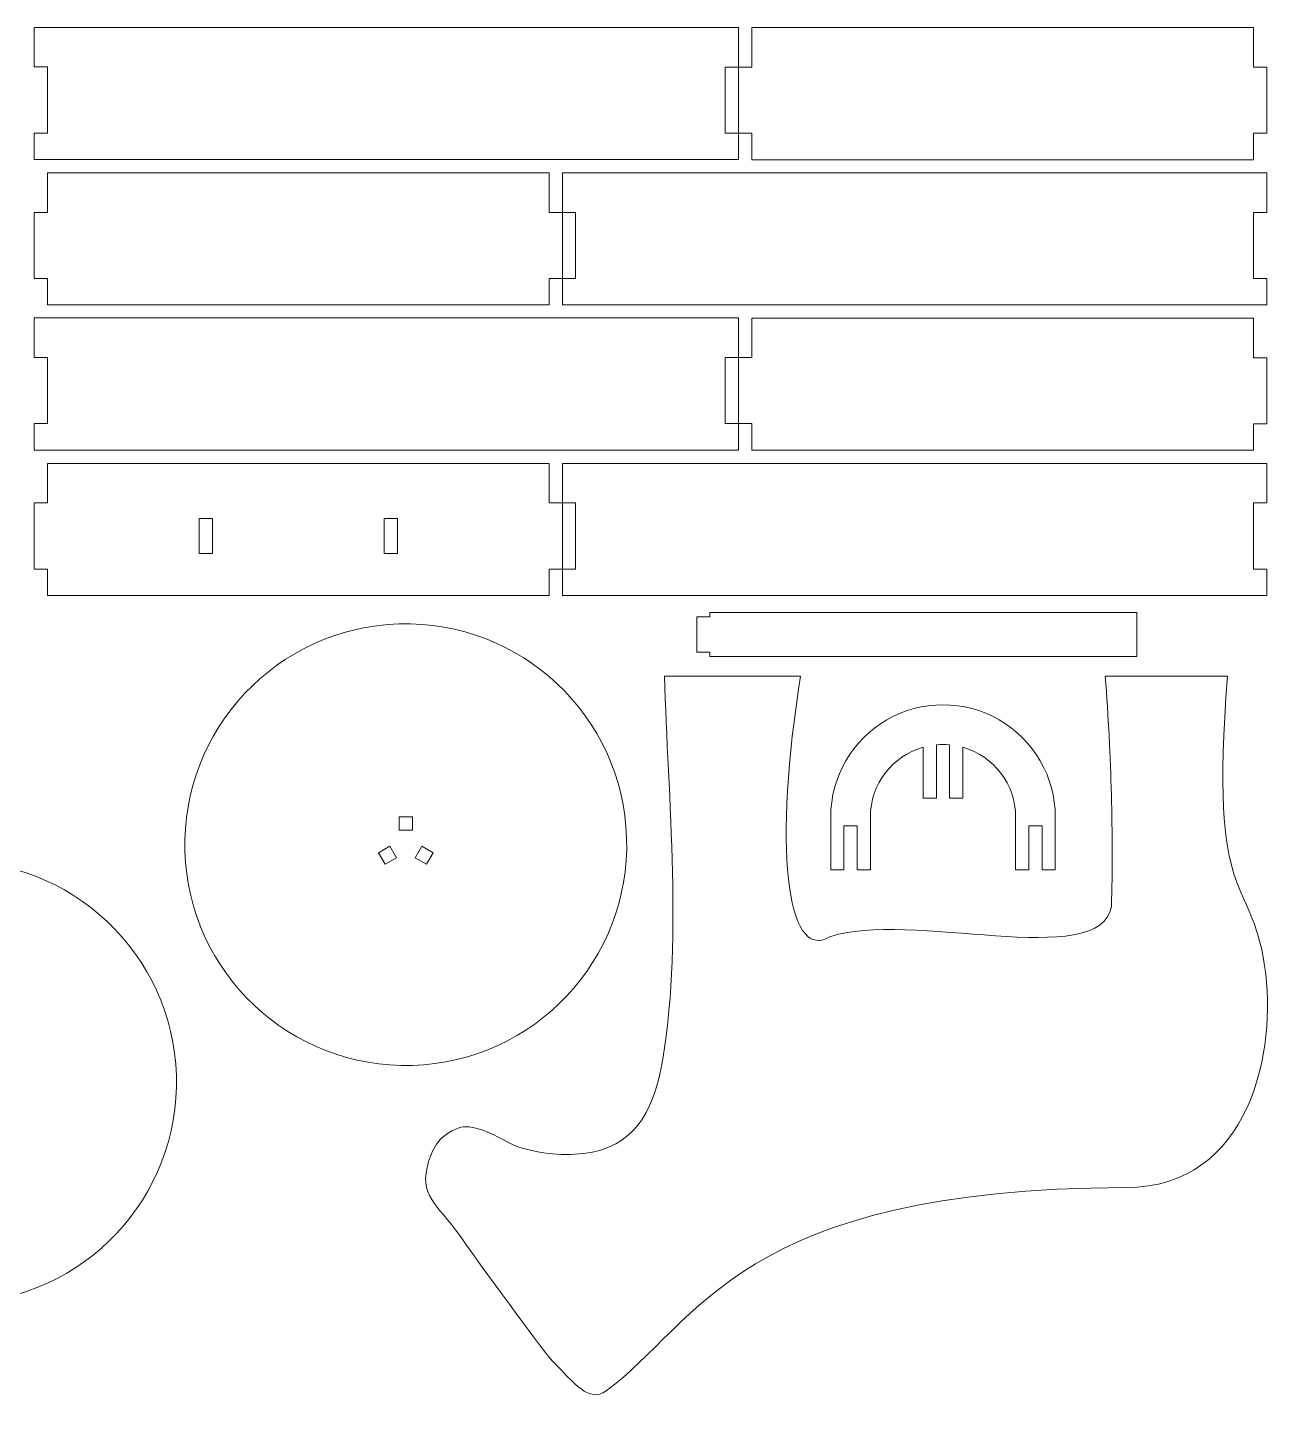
# Model space of a CAD drawing. Header units: millimetres. Extents: x -252 to 254, y -157 to 155.
# Drawn here: x -30.1 to 253.8, y -157.3 to 155.3 of the extents above; entities that cross this region are included whole.
import ezdxf

# ---------------------------------------------------------------- set-up
doc = ezdxf.new("R2010")
doc.units = ezdxf.units.MM
doc.header["$MEASUREMENT"] = 0
doc.layers.add('Camada 1', color=7, linetype='Continuous')

msp = doc.modelspace()

# ---------------------------------------------------------------- linework, layer by layer
at = {"layer": 'Camada 1', "color": 250, "lineweight": 20}
for points, knots in [([(-25.5782, 125.3266), (-25.5782, 125.3266), (88.4216, 125.3266), (88.4216, 125.3266), (88.4216, 125.3266), (88.4216, 125.3266), (131.4218, 125.3266), (131.4218, 125.3266), (131.4218, 125.3266), (131.4218, 125.3266), (131.4218, 131.2932), (131.4218, 131.2932), (131.4218, 131.2932), (131.4218, 131.2932), (128.4218, 131.2932), (128.4218, 131.2932), (128.4218, 131.2932), (128.4218, 131.2932), (128.4218, 146.2932), (128.4218, 146.2932), (128.4218, 146.2932), (128.4218, 146.2932), (131.4218, 146.2932), (131.4218, 146.2932), (131.4218, 146.2932), (131.4218, 146.2932), (131.4218, 155.2932), (131.4218, 155.2932), (131.4218, 155.2932), (131.4218, 155.2932), (131.4218, 155.3264), (131.4218, 155.3264), (131.4218, 155.3264), (131.4218, 155.3264), (-28.5782, 155.3264), (-28.5782, 155.3264), (-28.5782, 155.3264), (-28.5782, 155.3264), (-28.5782, 146.3597), (-28.5782, 146.3597), (-28.5782, 146.3597), (-28.5782, 146.3597), (-25.5782, 146.3597), (-25.5782, 146.3597), (-25.5782, 146.3597), (-25.5782, 146.3597), (-25.5782, 131.3598), (-25.5782, 131.3598), (-25.5782, 131.3598), (-25.5782, 131.3598), (-28.5782, 131.3598), (-28.5782, 131.3598), (-28.5782, 131.3598), (-28.5782, 131.3598), (-28.5782, 125.3266), (-28.5782, 125.3266), (-28.5782, 125.3266), (-28.5782, 125.3266), (-25.5782, 125.3266), (-25.5782, 125.3266)], [0, 0, 0, 0, 0.0625, 0.0625, 0.0625, 0.0625, 0.125, 0.125, 0.125, 0.125, 0.1875, 0.1875, 0.1875, 0.1875, 0.25, 0.25, 0.25, 0.25, 0.3125, 0.3125, 0.3125, 0.3125, 0.375, 0.375, 0.375, 0.375, 0.4375, 0.4375, 0.4375, 0.4375, 0.5, 0.5, 0.5, 0.5, 0.5625, 0.5625, 0.5625, 0.5625, 0.625, 0.625, 0.625, 0.625, 0.6875, 0.6875, 0.6875, 0.6875, 0.75, 0.75, 0.75, 0.75, 0.8125, 0.8125, 0.8125, 0.8125, 0.875, 0.875, 0.875, 0.875, 1, 1, 1, 1]), ([(248.4216, 155.2932), (248.4216, 155.2932), (134.4218, 155.2932), (134.4218, 155.2932), (134.4218, 155.2932), (134.4218, 155.2932), (134.4218, 146.2932), (134.4218, 146.2932), (134.4218, 146.2932), (134.4218, 146.2932), (131.4218, 146.2932), (131.4218, 146.2932), (131.4218, 146.2932), (131.4218, 146.2932), (131.4218, 131.2932), (131.4218, 131.2932), (131.4218, 131.2932), (131.4218, 131.2932), (134.4218, 131.2932), (134.4218, 131.2932), (134.4218, 131.2932), (134.4218, 131.2932), (134.4218, 125.3266), (134.4218, 125.3266), (134.4218, 125.3266), (134.4218, 125.3266), (134.4218, 125.2932), (134.4218, 125.2932), (134.4218, 125.2932), (134.4218, 125.2932), (248.4216, 125.2932), (248.4216, 125.2932), (248.4216, 125.2932), (248.4216, 125.2932), (248.4216, 131.2932), (248.4216, 131.2932), (248.4216, 131.2932), (248.4216, 131.2932), (251.4216, 131.2932), (251.4216, 131.2932), (251.4216, 131.2932), (251.4216, 131.2932), (251.4216, 146.2932), (251.4216, 146.2932), (251.4216, 146.2932), (251.4216, 146.2932), (248.4216, 146.2932), (248.4216, 146.2932), (248.4216, 146.2932), (248.4216, 146.2932), (248.4216, 155.2932), (248.4216, 155.2932)], [0, 0, 0, 0, 0.07142857, 0.07142857, 0.07142857, 0.07142857, 0.14285714, 0.14285714, 0.14285714, 0.14285714, 0.21428571, 0.21428571, 0.21428571, 0.21428571, 0.28571429, 0.28571429, 0.28571429, 0.28571429, 0.35714286, 0.35714286, 0.35714286, 0.35714286, 0.42857143, 0.42857143, 0.42857143, 0.42857143, 0.5, 0.5, 0.5, 0.5, 0.57142857, 0.57142857, 0.57142857, 0.57142857, 0.64285714, 0.64285714, 0.64285714, 0.64285714, 0.71428571, 0.71428571, 0.71428571, 0.71428571, 0.78571429, 0.78571429, 0.78571429, 0.78571429, 0.85714286, 0.85714286, 0.85714286, 0.85714286, 1, 1, 1, 1]), ([(88.4216, 122.3266), (88.4216, 122.3266), (-25.5782, 122.3266), (-25.5782, 122.3266), (-25.5782, 122.3266), (-25.5782, 122.3266), (-25.5782, 113.3266), (-25.5782, 113.3266), (-25.5782, 113.3266), (-25.5782, 113.3266), (-28.5782, 113.3266), (-28.5782, 113.3266), (-28.5782, 113.3266), (-28.5782, 113.3266), (-28.5782, 98.3266), (-28.5782, 98.3266), (-28.5782, 98.3266), (-28.5782, 98.3266), (-25.5782, 98.3266), (-25.5782, 98.3266), (-25.5782, 98.3266), (-25.5782, 98.3266), (-25.5782, 92.332), (-25.5782, 92.332), (-25.5782, 92.332), (-25.5782, 92.332), (-25.5782, 92.3266), (-25.5782, 92.3266), (-25.5782, 92.3266), (-25.5782, 92.3266), (88.4216, 92.3266), (88.4216, 92.3266), (88.4216, 92.3266), (88.4216, 92.3266), (88.4216, 92.332), (88.4216, 92.332), (88.4216, 92.332), (88.4216, 92.332), (88.4216, 98.3266), (88.4216, 98.3266), (88.4216, 98.3266), (88.4216, 98.3266), (91.4216, 98.3266), (91.4216, 98.3266), (91.4216, 98.3266), (91.4216, 98.3266), (91.4216, 113.3266), (91.4216, 113.3266), (91.4216, 113.3266), (91.4216, 113.3266), (88.4216, 113.3266), (88.4216, 113.3266), (88.4216, 113.3266), (88.4216, 113.3266), (88.4216, 122.2932), (88.4216, 122.2932), (88.4216, 122.2932), (88.4216, 122.2932), (88.4216, 122.3266), (88.4216, 122.3266)], [0, 0, 0, 0, 0.0625, 0.0625, 0.0625, 0.0625, 0.125, 0.125, 0.125, 0.125, 0.1875, 0.1875, 0.1875, 0.1875, 0.25, 0.25, 0.25, 0.25, 0.3125, 0.3125, 0.3125, 0.3125, 0.375, 0.375, 0.375, 0.375, 0.4375, 0.4375, 0.4375, 0.4375, 0.5, 0.5, 0.5, 0.5, 0.5625, 0.5625, 0.5625, 0.5625, 0.625, 0.625, 0.625, 0.625, 0.6875, 0.6875, 0.6875, 0.6875, 0.75, 0.75, 0.75, 0.75, 0.8125, 0.8125, 0.8125, 0.8125, 0.875, 0.875, 0.875, 0.875, 1, 1, 1, 1]), ([(134.4218, 122.2932), (134.4218, 122.2932), (91.4216, 122.2932), (91.4216, 122.2932), (91.4216, 122.2932), (91.4216, 122.2932), (91.4216, 113.3266), (91.4216, 113.3266), (91.4216, 113.3266), (91.4216, 113.3266), (94.4216, 113.3266), (94.4216, 113.3266), (94.4216, 113.3266), (94.4216, 113.3266), (94.4216, 98.3266), (94.4216, 98.3266), (94.4216, 98.3266), (94.4216, 98.3266), (91.4216, 98.3266), (91.4216, 98.3266), (91.4216, 98.3266), (91.4216, 98.3266), (91.4216, 92.332), (91.4216, 92.332), (91.4216, 92.332), (91.4216, 92.332), (134.4255, 92.332), (134.4255, 92.332), (134.4255, 92.332), (134.4255, 92.332), (134.4255, 92.2934), (134.4255, 92.2934), (134.4255, 92.2934), (134.4255, 92.2934), (136.5254, 92.2934), (136.5254, 92.2934), (136.5254, 92.2934), (136.5254, 92.2934), (248.4216, 92.2934), (248.4216, 92.2934), (248.4216, 92.2934), (248.4216, 92.2934), (251.4216, 92.2934), (251.4216, 92.2934), (251.4216, 92.2934), (251.4216, 92.2934), (251.4216, 98.3266), (251.4216, 98.3266), (251.4216, 98.3266), (251.4216, 98.3266), (248.4216, 98.3266), (248.4216, 98.3266), (248.4216, 98.3266), (248.4216, 98.3266), (248.4216, 113.3265), (248.4216, 113.3265), (248.4216, 113.3265), (248.4216, 113.3265), (251.4216, 113.3265), (251.4216, 113.3265), (251.4216, 113.3265), (251.4216, 113.3265), (251.4216, 122.2932), (251.4216, 122.2932), (251.4216, 122.2932), (251.4216, 122.2932), (248.4216, 122.2932), (248.4216, 122.2932), (248.4216, 122.2932), (248.4216, 122.2932), (134.4218, 122.2932), (134.4218, 122.2932)], [0, 0, 0, 0, 0.05263158, 0.05263158, 0.05263158, 0.05263158, 0.10526316, 0.10526316, 0.10526316, 0.10526316, 0.15789474, 0.15789474, 0.15789474, 0.15789474, 0.21052632, 0.21052632, 0.21052632, 0.21052632, 0.26315789, 0.26315789, 0.26315789, 0.26315789, 0.31578947, 0.31578947, 0.31578947, 0.31578947, 0.36842105, 0.36842105, 0.36842105, 0.36842105, 0.42105263, 0.42105263, 0.42105263, 0.42105263, 0.47368421, 0.47368421, 0.47368421, 0.47368421, 0.52631579, 0.52631579, 0.52631579, 0.52631579, 0.57894737, 0.57894737, 0.57894737, 0.57894737, 0.63157895, 0.63157895, 0.63157895, 0.63157895, 0.68421053, 0.68421053, 0.68421053, 0.68421053, 0.73684211, 0.73684211, 0.73684211, 0.73684211, 0.78947368, 0.78947368, 0.78947368, 0.78947368, 0.84210526, 0.84210526, 0.84210526, 0.84210526, 0.89473684, 0.89473684, 0.89473684, 0.89473684, 1, 1, 1, 1]), ([(88.4216, 89.3266), (88.4216, 89.3266), (-25.5782, 89.3266), (-25.5782, 89.3266), (-25.5782, 89.3266), (-25.5782, 89.3266), (-25.5782, 89.332), (-25.5782, 89.332), (-25.5782, 89.332), (-25.5782, 89.332), (-28.5745, 89.332), (-28.5745, 89.332), (-28.5745, 89.332), (-28.5745, 89.332), (-28.5782, 80.3267), (-28.5782, 80.3267), (-28.5782, 80.3267), (-28.5782, 80.3267), (-25.5782, 80.3267), (-25.5782, 80.3267), (-25.5782, 80.3267), (-25.5782, 80.3267), (-25.5782, 65.3268), (-25.5782, 65.3268), (-25.5782, 65.3268), (-25.5782, 65.3268), (-28.5782, 65.3268), (-28.5782, 65.3268), (-28.5782, 65.3268), (-28.5782, 65.3268), (-28.5782, 59.2936), (-28.5782, 59.2936), (-28.5782, 59.2936), (-28.5782, 59.2936), (-25.5782, 59.2936), (-25.5782, 59.2936), (-25.5782, 59.2936), (-25.5782, 59.2936), (88.4216, 59.2936), (88.4216, 59.2936), (88.4216, 59.2936), (88.4216, 59.2936), (131.4218, 59.2936), (131.4218, 59.2936), (131.4218, 59.2936), (131.4218, 59.2936), (131.4218, 65.3268), (131.4218, 65.3268), (131.4218, 65.3268), (131.4218, 65.3268), (128.4218, 65.3268), (128.4218, 65.3268), (128.4218, 65.3268), (128.4218, 65.3268), (128.4218, 80.3267), (128.4218, 80.3267), (128.4218, 80.3267), (128.4218, 80.3267), (131.4218, 80.3267), (131.4218, 80.3267), (131.4218, 80.3267), (131.4218, 80.3267), (131.4255, 89.2603), (131.4255, 89.2603), (131.4255, 89.2603), (131.4255, 89.2603), (131.4255, 89.2934), (131.4255, 89.2934), (131.4255, 89.2934), (131.4255, 89.2934), (131.4255, 89.332), (131.4255, 89.332), (131.4255, 89.332), (131.4255, 89.332), (88.4216, 89.332), (88.4216, 89.332), (88.4216, 89.332), (88.4216, 89.332), (88.4216, 89.3266), (88.4216, 89.3266)], [0, 0, 0, 0, 0.04761905, 0.04761905, 0.04761905, 0.04761905, 0.0952381, 0.0952381, 0.0952381, 0.0952381, 0.14285714, 0.14285714, 0.14285714, 0.14285714, 0.19047619, 0.19047619, 0.19047619, 0.19047619, 0.23809524, 0.23809524, 0.23809524, 0.23809524, 0.28571429, 0.28571429, 0.28571429, 0.28571429, 0.33333333, 0.33333333, 0.33333333, 0.33333333, 0.38095238, 0.38095238, 0.38095238, 0.38095238, 0.42857143, 0.42857143, 0.42857143, 0.42857143, 0.47619048, 0.47619048, 0.47619048, 0.47619048, 0.52380952, 0.52380952, 0.52380952, 0.52380952, 0.57142857, 0.57142857, 0.57142857, 0.57142857, 0.61904762, 0.61904762, 0.61904762, 0.61904762, 0.66666667, 0.66666667, 0.66666667, 0.66666667, 0.71428571, 0.71428571, 0.71428571, 0.71428571, 0.76190476, 0.76190476, 0.76190476, 0.76190476, 0.80952381, 0.80952381, 0.80952381, 0.80952381, 0.85714286, 0.85714286, 0.85714286, 0.85714286, 0.9047619, 0.9047619, 0.9047619, 0.9047619, 1, 1, 1, 1]), ([(248.4216, 89.2934), (248.4216, 89.2934), (136.5254, 89.2934), (136.5254, 89.2934), (136.5254, 89.2934), (136.5254, 89.2934), (134.4255, 89.2603), (134.4255, 89.2603), (134.4255, 89.2603), (134.4255, 89.2603), (134.4218, 80.3267), (134.4218, 80.3267), (134.4218, 80.3267), (134.4218, 80.3267), (131.4218, 80.3267), (131.4218, 80.3267), (131.4218, 80.3267), (131.4218, 80.3267), (131.4218, 65.3268), (131.4218, 65.3268), (131.4218, 65.3268), (131.4218, 65.3268), (134.4218, 65.3268), (134.4218, 65.3268), (134.4218, 65.3268), (134.4218, 65.3268), (134.4218, 59.2936), (134.4218, 59.2936), (134.4218, 59.2936), (134.4218, 59.2936), (134.4218, 59.2602), (134.4218, 59.2602), (134.4218, 59.2602), (134.4218, 59.2602), (248.4216, 59.2602), (248.4216, 59.2602), (248.4216, 59.2602), (248.4216, 59.2602), (248.4216, 65.2602), (248.4216, 65.2602), (248.4216, 65.2602), (248.4216, 65.2602), (251.4216, 65.2602), (251.4216, 65.2602), (251.4216, 65.2602), (251.4216, 65.2602), (251.4216, 80.2602), (251.4216, 80.2602), (251.4216, 80.2602), (251.4216, 80.2602), (248.4216, 80.2602), (248.4216, 80.2602), (248.4216, 80.2602), (248.4216, 80.2602), (248.4216, 89.2934), (248.4216, 89.2934)], [0, 0, 0, 0, 0.06666667, 0.06666667, 0.06666667, 0.06666667, 0.13333333, 0.13333333, 0.13333333, 0.13333333, 0.2, 0.2, 0.2, 0.2, 0.26666667, 0.26666667, 0.26666667, 0.26666667, 0.33333333, 0.33333333, 0.33333333, 0.33333333, 0.4, 0.4, 0.4, 0.4, 0.46666667, 0.46666667, 0.46666667, 0.46666667, 0.53333333, 0.53333333, 0.53333333, 0.53333333, 0.6, 0.6, 0.6, 0.6, 0.66666667, 0.66666667, 0.66666667, 0.66666667, 0.73333333, 0.73333333, 0.73333333, 0.73333333, 0.8, 0.8, 0.8, 0.8, 0.86666667, 0.86666667, 0.86666667, 0.86666667, 1, 1, 1, 1]), ([(88.4216, 56.2936), (88.4216, 56.2936), (-25.5782, 56.2936), (-25.5782, 56.2936), (-25.5782, 56.2936), (-25.5782, 56.2936), (-25.5782, 47.2936), (-25.5782, 47.2936), (-25.5782, 47.2936), (-25.5782, 47.2936), (-28.5782, 47.2936), (-28.5782, 47.2936), (-28.5782, 47.2936), (-28.5782, 47.2936), (-28.5782, 32.2936), (-28.5782, 32.2936), (-28.5782, 32.2936), (-28.5782, 32.2936), (-25.5782, 32.2936), (-25.5782, 32.2936), (-25.5782, 32.2936), (-25.5782, 32.2936), (-25.5782, 26.2936), (-25.5782, 26.2936), (-25.5782, 26.2936), (-25.5782, 26.2936), (88.4216, 26.2936), (88.4216, 26.2936), (88.4216, 26.2936), (88.4216, 26.2936), (88.4216, 32.2936), (88.4216, 32.2936), (88.4216, 32.2936), (88.4216, 32.2936), (91.4216, 32.2936), (91.4216, 32.2936), (91.4216, 32.2936), (91.4216, 32.2936), (91.4216, 47.2935), (91.4216, 47.2935), (91.4216, 47.2935), (91.4216, 47.2935), (88.4216, 47.2935), (88.4216, 47.2935), (88.4216, 47.2935), (88.4216, 47.2935), (88.4216, 56.2602), (88.4216, 56.2602), (88.4216, 56.2602), (88.4216, 56.2602), (88.4216, 56.2936), (88.4216, 56.2936)], [0, 0, 0, 0, 0.07142857, 0.07142857, 0.07142857, 0.07142857, 0.14285714, 0.14285714, 0.14285714, 0.14285714, 0.21428571, 0.21428571, 0.21428571, 0.21428571, 0.28571429, 0.28571429, 0.28571429, 0.28571429, 0.35714286, 0.35714286, 0.35714286, 0.35714286, 0.42857143, 0.42857143, 0.42857143, 0.42857143, 0.5, 0.5, 0.5, 0.5, 0.57142857, 0.57142857, 0.57142857, 0.57142857, 0.64285714, 0.64285714, 0.64285714, 0.64285714, 0.71428571, 0.71428571, 0.71428571, 0.71428571, 0.78571429, 0.78571429, 0.78571429, 0.78571429, 0.85714286, 0.85714286, 0.85714286, 0.85714286, 1, 1, 1, 1]), ([(248.4216, 56.2602), (248.4216, 56.2602), (134.4218, 56.2602), (134.4218, 56.2602), (134.4218, 56.2602), (134.4218, 56.2602), (134.4218, 56.2936), (134.4218, 56.2936), (134.4218, 56.2936), (134.4218, 56.2936), (91.4216, 56.2936), (91.4216, 56.2936), (91.4216, 56.2936), (91.4216, 56.2936), (91.4216, 56.2602), (91.4216, 56.2602), (91.4216, 56.2602), (91.4216, 56.2602), (91.4216, 47.2935), (91.4216, 47.2935), (91.4216, 47.2935), (91.4216, 47.2935), (94.4216, 47.2935), (94.4216, 47.2935), (94.4216, 47.2935), (94.4216, 47.2935), (94.4216, 32.2936), (94.4216, 32.2936), (94.4216, 32.2936), (94.4216, 32.2936), (91.4216, 32.2936), (91.4216, 32.2936), (91.4216, 32.2936), (91.4216, 32.2936), (91.4216, 26.2936), (91.4216, 26.2936), (91.4216, 26.2936), (91.4216, 26.2936), (91.4216, 26.2604), (91.4216, 26.2604), (91.4216, 26.2604), (91.4216, 26.2604), (251.4216, 26.2604), (251.4216, 26.2604), (251.4216, 26.2604), (251.4216, 26.2604), (251.4216, 32.2936), (251.4216, 32.2936), (251.4216, 32.2936), (251.4216, 32.2936), (248.4216, 32.2936), (248.4216, 32.2936), (248.4216, 32.2936), (248.4216, 32.2936), (248.4216, 47.2935), (248.4216, 47.2935), (248.4216, 47.2935), (248.4216, 47.2935), (251.4216, 47.2935), (251.4216, 47.2935), (251.4216, 47.2935), (251.4216, 47.2935), (251.4216, 56.2602), (251.4216, 56.2602), (251.4216, 56.2602), (251.4216, 56.2602), (248.4216, 56.2602), (248.4216, 56.2602)], [0, 0, 0, 0, 0.05555556, 0.05555556, 0.05555556, 0.05555556, 0.11111111, 0.11111111, 0.11111111, 0.11111111, 0.16666667, 0.16666667, 0.16666667, 0.16666667, 0.22222222, 0.22222222, 0.22222222, 0.22222222, 0.27777778, 0.27777778, 0.27777778, 0.27777778, 0.33333333, 0.33333333, 0.33333333, 0.33333333, 0.38888889, 0.38888889, 0.38888889, 0.38888889, 0.44444444, 0.44444444, 0.44444444, 0.44444444, 0.5, 0.5, 0.5, 0.5, 0.55555556, 0.55555556, 0.55555556, 0.55555556, 0.61111111, 0.61111111, 0.61111111, 0.61111111, 0.66666667, 0.66666667, 0.66666667, 0.66666667, 0.72222222, 0.72222222, 0.72222222, 0.72222222, 0.77777778, 0.77777778, 0.77777778, 0.77777778, 0.83333333, 0.83333333, 0.83333333, 0.83333333, 0.88888889, 0.88888889, 0.88888889, 0.88888889, 1, 1, 1, 1]), ([(8.9216, 43.7936), (8.9216, 43.7936), (11.9216, 43.7936), (11.9216, 43.7936), (11.9216, 43.7936), (11.9216, 43.7936), (11.9216, 35.7936), (11.9216, 35.7936), (11.9216, 35.7936), (11.9216, 35.7936), (8.9216, 35.7936), (8.9216, 35.7936), (8.9216, 35.7936), (8.9216, 35.7936), (8.9216, 43.7936), (8.9216, 43.7936)], [0, 0, 0, 0, 0.2, 0.2, 0.2, 0.2, 0.4, 0.4, 0.4, 0.4, 0.6, 0.6, 0.6, 0.6, 1, 1, 1, 1]), ([(50.9216, 43.7936), (50.9216, 43.7936), (53.9216, 43.7936), (53.9216, 43.7936), (53.9216, 43.7936), (53.9216, 43.7936), (53.9216, 35.7936), (53.9216, 35.7936), (53.9216, 35.7936), (53.9216, 35.7936), (50.9216, 35.7936), (50.9216, 35.7936), (50.9216, 35.7936), (50.9216, 35.7936), (50.9216, 43.7936), (50.9216, 43.7936)], [0, 0, 0, 0, 0.2, 0.2, 0.2, 0.2, 0.4, 0.4, 0.4, 0.4, 0.6, 0.6, 0.6, 0.6, 1, 1, 1, 1]), ([(221.9195, 22.4288), (221.9195, 22.4288), (124.9195, 22.4288), (124.9195, 22.4288), (124.9195, 22.4288), (124.9195, 22.4288), (124.9195, 21.4288), (124.9195, 21.4288), (124.9195, 21.4288), (124.9195, 21.4288), (121.9195, 21.4288), (121.9195, 21.4288), (121.9195, 21.4288), (121.9195, 21.4288), (121.9195, 13.4288), (121.9195, 13.4288), (121.9195, 13.4288), (121.9195, 13.4288), (124.9195, 13.4288), (124.9195, 13.4288), (124.9195, 13.4288), (124.9195, 13.4288), (124.9195, 12.4288), (124.9195, 12.4288), (124.9195, 12.4288), (124.9195, 12.4288), (221.9195, 12.4288), (221.9195, 12.4288), (221.9195, 12.4288), (221.9195, 12.4288), (221.9195, 22.4288), (221.9195, 22.4288)], [0, 0, 0, 0, 0.11111111, 0.11111111, 0.11111111, 0.11111111, 0.22222222, 0.22222222, 0.22222222, 0.22222222, 0.33333333, 0.33333333, 0.33333333, 0.33333333, 0.44444444, 0.44444444, 0.44444444, 0.44444444, 0.55555556, 0.55555556, 0.55555556, 0.55555556, 0.66666667, 0.66666667, 0.66666667, 0.66666667, 0.77777778, 0.77777778, 0.77777778, 0.77777778, 1, 1, 1, 1]), ([(54.3324, 19.8232), (26.6297, 18.99), (4.8476, -4.1428), (5.6807, -31.8457), (5.6807, -31.8457), (6.5138, -59.5484), (29.6467, -81.3305), (57.3496, -80.4974), (57.3496, -80.4974), (85.0523, -79.6643), (106.8344, -56.5314), (106.0013, -28.8285), (106.0013, -28.8285), (105.1682, -1.1259), (82.0353, 20.6563), (54.3324, 19.8232)], [0, 0, 0, 0, 0.2, 0.2, 0.2, 0.2, 0.4, 0.4, 0.4, 0.4, 0.6, 0.6, 0.6, 0.6, 1, 1, 1, 1]), ([(216.1307, -44.392), (213.5626, -59.1736), (169.802, -45.0426), (152.123, -51.3088), (152.123, -51.3088), (142.0486, -57.1247), (139.4221, -29.9463), (145.5156, 7.9572), (145.5156, 7.9572), (145.5156, 7.9572), (114.5966, 7.9572), (114.5966, 7.9572), (114.5966, 7.9572), (115.3455, -18.8747), (118.936, -54.4), (113.8212, -81.05), (113.8212, -81.05), (111.9436, -90.8322), (107.6812, -99.2309), (96.186, -100.5216), (96.186, -100.5216), (91.0113, -101.1005), (85.2976, -100.4751), (80.3872, -98.6413), (80.3872, -98.6413), (75.2923, -95.9312), (70.8586, -93.5596), (67.7235, -94.7374), (67.7235, -94.7374), (63.6072, -96.2831), (62.0124, -99.1286), (61.0325, -102.3088), (61.0325, -102.3088), (58.6437, -110.0768), (62.9154, -111.9026), (68.0927, -119.1579), (68.0927, -119.1579), (76.0956, -130.369), (87.2655, -145.711), (89.1842, -147.6749), (89.1842, -147.6749), (94.0548, -152.6583), (97.474, -157.3084), (101.3394, -154.4549), (101.3394, -154.4549), (122.4602, -138.8619), (131.3926, -108.5019), (219.4238, -108.2483), (219.4238, -108.2483), (247.6446, -108.1673), (253.8363, -77.0584), (250.9257, -57.8325), (250.9257, -57.8325), (247.6751, -36.3558), (238.3589, -45.5273), (242.4806, 7.9572), (242.4806, 7.9572), (242.4806, 7.9572), (214.7258, 7.9572), (214.7258, 7.9572), (214.7258, 7.9572), (216.1028, -10.5358), (216.5716, -27.9851), (216.1307, -44.392)], [0, 0, 0, 0, 0.05882353, 0.05882353, 0.05882353, 0.05882353, 0.11764706, 0.11764706, 0.11764706, 0.11764706, 0.17647059, 0.17647059, 0.17647059, 0.17647059, 0.23529412, 0.23529412, 0.23529412, 0.23529412, 0.29411765, 0.29411765, 0.29411765, 0.29411765, 0.35294118, 0.35294118, 0.35294118, 0.35294118, 0.41176471, 0.41176471, 0.41176471, 0.41176471, 0.47058824, 0.47058824, 0.47058824, 0.47058824, 0.52941176, 0.52941176, 0.52941176, 0.52941176, 0.58823529, 0.58823529, 0.58823529, 0.58823529, 0.64705882, 0.64705882, 0.64705882, 0.64705882, 0.70588235, 0.70588235, 0.70588235, 0.70588235, 0.76470588, 0.76470588, 0.76470588, 0.76470588, 0.82352941, 0.82352941, 0.82352941, 0.82352941, 0.88235294, 0.88235294, 0.88235294, 0.88235294, 1, 1, 1, 1]), ([(190.6162, -1.9743), (182.7265, 2.5809), (173.0059, 2.5809), (165.1162, -1.9743), (165.1162, -1.9743), (157.2265, -6.5294), (152.3662, -14.9476), (152.3662, -24.0579), (152.3662, -24.0579), (152.3662, -24.0579), (152.3662, -36.0579), (152.3662, -36.0579), (152.3662, -36.0579), (152.3662, -36.0579), (155.3662, -36.0579), (155.3662, -36.0579), (155.3662, -36.0579), (155.3662, -36.0579), (155.3662, -26.0579), (155.3662, -26.0579), (155.3662, -26.0579), (155.3662, -26.0579), (158.3662, -26.0579), (158.3662, -26.0579), (158.3662, -26.0579), (158.3662, -26.0579), (158.3662, -36.0579), (158.3662, -36.0579), (158.3662, -36.0579), (158.3662, -36.0579), (161.3662, -36.0579), (161.3662, -36.0579), (161.3662, -36.0579), (161.3662, -36.0579), (161.3662, -24.0579), (161.3662, -24.0579), (161.3662, -24.0579), (161.3662, -16.6783), (166.2663, -10.196), (173.3662, -8.1834), (173.3662, -8.1834), (173.3662, -8.1834), (173.3662, -19.7768), (173.3662, -19.7768), (173.3662, -19.7768), (173.3662, -19.7768), (176.3662, -19.7768), (176.3662, -19.7768), (176.3662, -19.7768), (176.3662, -19.7768), (176.3662, -7.6262), (176.3662, -7.6262), (176.3662, -7.6262), (177.3641, -7.5351), (178.3683, -7.5351), (179.3662, -7.6262), (179.3662, -7.6262), (179.3662, -7.6262), (179.3662, -19.7768), (179.3662, -19.7768), (179.3662, -19.7768), (179.3662, -19.7768), (182.3662, -19.7768), (182.3662, -19.7768), (182.3662, -19.7768), (182.3662, -19.7768), (182.3662, -8.1834), (182.3662, -8.1834), (182.3662, -8.1834), (189.4661, -10.196), (194.3661, -16.6783), (194.3661, -24.0579), (194.3661, -24.0579), (194.3661, -24.0579), (194.3661, -36.0579), (194.3661, -36.0579), (194.3661, -36.0579), (194.3661, -36.0579), (197.3661, -36.0579), (197.3661, -36.0579), (197.3661, -36.0579), (197.3661, -36.0579), (197.3661, -26.0579), (197.3661, -26.0579), (197.3661, -26.0579), (197.3661, -26.0579), (200.3661, -26.0579), (200.3661, -26.0579), (200.3661, -26.0579), (200.3661, -26.0579), (200.3661, -36.0579), (200.3661, -36.0579), (200.3661, -36.0579), (200.3661, -36.0579), (203.3661, -36.0579), (203.3661, -36.0579), (203.3661, -36.0579), (203.3661, -36.0579), (203.3661, -24.0579), (203.3661, -24.0579), (203.3661, -24.0579), (203.3661, -14.9476), (198.5058, -6.5294), (190.6162, -1.9743)], [0, 0, 0, 0, 0.03703704, 0.03703704, 0.03703704, 0.03703704, 0.07407407, 0.07407407, 0.07407407, 0.07407407, 0.11111111, 0.11111111, 0.11111111, 0.11111111, 0.14814815, 0.14814815, 0.14814815, 0.14814815, 0.18518519, 0.18518519, 0.18518519, 0.18518519, 0.22222222, 0.22222222, 0.22222222, 0.22222222, 0.25925926, 0.25925926, 0.25925926, 0.25925926, 0.2962963, 0.2962963, 0.2962963, 0.2962963, 0.33333333, 0.33333333, 0.33333333, 0.33333333, 0.37037037, 0.37037037, 0.37037037, 0.37037037, 0.40740741, 0.40740741, 0.40740741, 0.40740741, 0.44444444, 0.44444444, 0.44444444, 0.44444444, 0.48148148, 0.48148148, 0.48148148, 0.48148148, 0.51851852, 0.51851852, 0.51851852, 0.51851852, 0.55555556, 0.55555556, 0.55555556, 0.55555556, 0.59259259, 0.59259259, 0.59259259, 0.59259259, 0.62962963, 0.62962963, 0.62962963, 0.62962963, 0.66666667, 0.66666667, 0.66666667, 0.66666667, 0.7037037, 0.7037037, 0.7037037, 0.7037037, 0.74074074, 0.74074074, 0.74074074, 0.74074074, 0.77777778, 0.77777778, 0.77777778, 0.77777778, 0.81481481, 0.81481481, 0.81481481, 0.81481481, 0.85185185, 0.85185185, 0.85185185, 0.85185185, 0.88888889, 0.88888889, 0.88888889, 0.88888889, 0.92592593, 0.92592593, 0.92592593, 0.92592593, 1, 1, 1, 1]), ([(54.341, -27.0217), (54.341, -27.0217), (54.341, -24.0217), (54.341, -24.0217), (54.341, -24.0217), (54.341, -24.0217), (57.341, -24.0217), (57.341, -24.0217), (57.341, -24.0217), (57.341, -24.0217), (57.341, -27.0217), (57.341, -27.0217), (57.341, -27.0217), (57.341, -27.0217), (54.341, -27.0217), (54.341, -27.0217)], [0, 0, 0, 0, 0.2, 0.2, 0.2, 0.2, 0.4, 0.4, 0.4, 0.4, 0.6, 0.6, 0.6, 0.6, 1, 1, 1, 1]), ([(51.1218, -34.7939), (51.1218, -34.7939), (49.6218, -32.1958), (49.6218, -32.1958), (49.6218, -32.1958), (49.6218, -32.1958), (52.2198, -30.6958), (52.2198, -30.6958), (52.2198, -30.6958), (52.2198, -30.6958), (53.7198, -33.2939), (53.7198, -33.2939), (53.7198, -33.2939), (53.7198, -33.2939), (51.1218, -34.7939), (51.1218, -34.7939)], [0, 0, 0, 0, 0.2, 0.2, 0.2, 0.2, 0.4, 0.4, 0.4, 0.4, 0.6, 0.6, 0.6, 0.6, 1, 1, 1, 1]), ([(57.9622, -33.2938), (57.9622, -33.2938), (59.4622, -30.6957), (59.4622, -30.6957), (59.4622, -30.6957), (59.4622, -30.6957), (62.0603, -32.1957), (62.0603, -32.1957), (62.0603, -32.1957), (62.0603, -32.1957), (60.5603, -34.7938), (60.5603, -34.7938), (60.5603, -34.7938), (60.5603, -34.7938), (57.9622, -33.2938), (57.9622, -33.2938)], [0, 0, 0, 0, 0.2, 0.2, 0.2, 0.2, 0.4, 0.4, 0.4, 0.4, 0.6, 0.6, 0.6, 0.6, 1, 1, 1, 1]), ([(-47.9271, -34.1543), (-75.6298, -34.9875), (-97.4119, -58.1203), (-96.5788, -85.8232), (-96.5788, -85.8232), (-95.7457, -113.5259), (-72.6128, -135.308), (-44.9099, -134.4749), (-44.9099, -134.4749), (-17.2072, -133.6418), (4.5749, -110.5089), (3.7418, -82.806), (3.7418, -82.806), (2.9087, -55.1034), (-20.2242, -33.3212), (-47.9271, -34.1543)], [0, 0, 0, 0, 0.2, 0.2, 0.2, 0.2, 0.4, 0.4, 0.4, 0.4, 0.6, 0.6, 0.6, 0.6, 1, 1, 1, 1])]:
    msp.add_open_spline(points, degree=3, knots=knots, dxfattribs=at)

doc.saveas('drawing.dxf')
